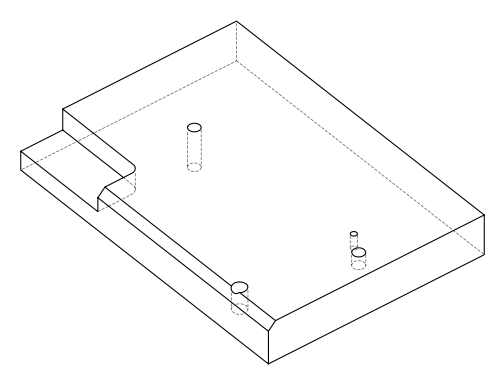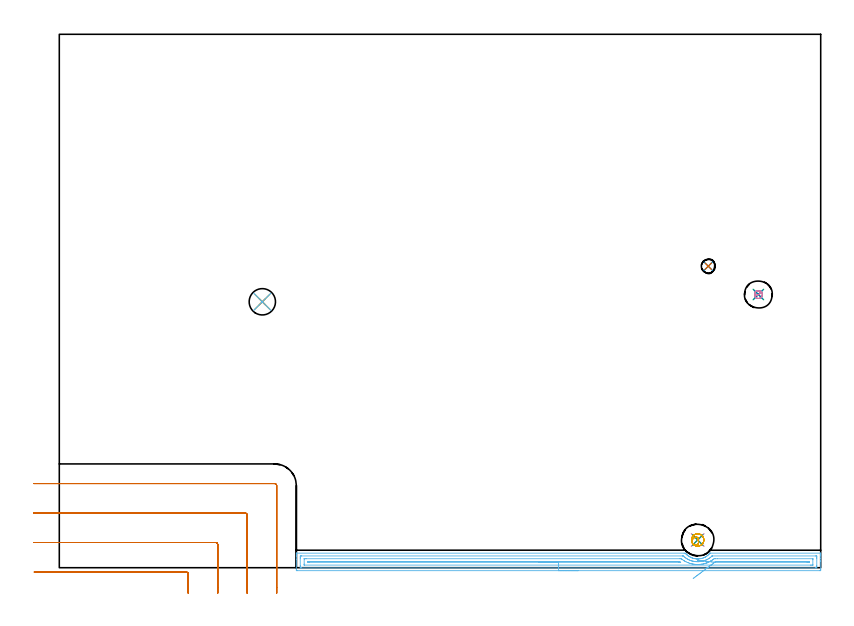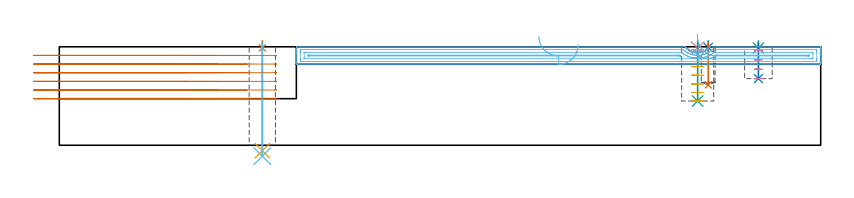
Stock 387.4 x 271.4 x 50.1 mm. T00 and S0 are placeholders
(PLAN: 13 operations, 7 tool changes, 17.9 min)
(1 SPOT_DRILL | STEP1HOLE | NXT0321_9005460120000 | 0.03 min | 2 mm3)
(2 SPOT_DRILL_1 | STEP1POCKET | NXT0321_9005460120000 | 0.03 min | 0 mm3)
(3 SPOT_DRILL_2 | STEP1POCKET_1 | NXT0321_9005460120000 | 0.03 min | 3 mm3)
(4 SPOT_DRILL_3 | STEP1POCKET_2 | NXT0321_9005460120000 | 0.03 min | 2 mm3)
(5 DRILL_THROUGH_HOLE_INTO_CENTER | STEP1HOLE | NXT0301_042 | 0.22 min | 1966 mm3)
(6 DRILL_TO_ENLARGE_THROUGH_HOLE | STEP1HOLE | UGT0301_268 | 0.23 min | 5078 mm3)
(7 DRILL_BLIND_HOLE_INTO_CENTER | STEP1POCKET | NXT0301_042 | 0.09 min | 727 mm3)
(8 DRILL_BLIND_HOLE_INTO_CENTER_1 | STEP1POCKET_1 | NXT0301_128 | 0.07 min | 1704 mm3)
(9 DRILL_BLIND_HOLE_INTO_CENTER_2 | STEP1POCKET_2 | NXT0301_128 | 0.12 min | 2988 mm3)
(10 MILL_ROUGH_BLIND_HOLE_CONTOUR | STEP1POCKET_1 | NXT0201_013 | Spiral | 0.33 min | 787 mm3)
(11 MILL_ROUGH_BLIND_HOLE_CONTOUR_1 | STEP1POCKET_2 | NXT0201_013 | Spiral | 0.91 min | 2763 mm3)
(12 AREA_MILL | FG_CHAMFER_SURFACE | UGT0205_001 | 8.74 min | 10750 mm3)
(13 MILL_CORNER_NOTCH_RECTANGULAR | CORNER_NOTCH_RECTANGULAR | UGT0201_136 | Follow Part, ap 5, ae 75% | 7.09 min | 167208 mm3)
(TOOL NXT0321_9005460120000 | NC Spot Drill, 142deg, 12mm, Carbide, Uncoated | D12 PA142 FL30 Z2)
(TOOL NXT0301_042 | Carbide Drill 7.1mm [860.1-0710-057A1-MM 2214] | D7.1 PA140 FL85 Z2)
(TOOL UGT0301_268 | Twist Drill 13.4 mm | D13.4 PA118 FL108 Z2)
(TOOL NXT0301_128 | Carbide Drill 12mm [861.1-1200-036A1-GP GC34] | D12 PA150 FL37.4 Z2)
(TOOL NXT0201_013 | ENDMILL 10mm | D10 FL30 Z4)
(TOOL UGT0205_001 | Chamfer Mill 20 x 3 x 45 deg. | D20 FL50 Z2)
(TOOL UGT0201_136 | Carbide End Mill 20.0 | D20 FL30 Z4)
(OP 1 SPOT_DRILL)
G17 G21 G94 G90
T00 M6
G54
G17 G0 G90 X103.3 Y135.3 S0 M3
G43 Z60.1 H0
G94 G81 G98 Z49.523 F250. R53.1
G80
M5
M2
(OP 2 SPOT_DRILL_1)
G17 G21 G94 G90
T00 M6
G54
G17 G0 G90 X330.2 Y153.4 S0 M3
G43 Z60.1 H0
G94 G81 G98 Z49.786 F250. R53.1
G80
M5
M2
(OP 3 SPOT_DRILL_2)
G17 G21 G94 G90
T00 M6
G54
G17 G0 G90 X355.7 Y139. S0 M3
G43 Z60.1 H0
G94 G81 G98 Z49.497 F250. R53.1
G80
M5
M2
(OP 4 SPOT_DRILL_3)
G17 G21 G94 G90
T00 M6
G54
G17 G0 G90 X324.8 Y14.1 S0 M3
G43 Z60.1 H0
G94 G81 G98 Z49.398 F250. R53.1
G80
M5
M2
(OP 5 DRILL_THROUGH_HOLE_INTO_CENTER)
G17 G21 G94 G90
T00 M6
G54
G17 G0 G90 X103.3 Y135.3 S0 M3
G43 Z60.1 H1
G94 G73 G98 Z-2.792 F250. Q6.612 R52.1
G80
M5
M2
(OP 6 DRILL_TO_ENLARGE_THROUGH_HOLE)
G17 G21 G94 G90
T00 M6
G54
G17 G0 G90 X103.3 Y135.3 S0 M3
G43 Z60.1 H0
G94 G73 G98 Z-5.526 F250. Q11.125 R52.1
G80
M5
M2
(OP 7 DRILL_BLIND_HOLE_INTO_CENTER)
G17 G21 G94 G90
T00 M6
G54
G17 G0 G90 X330.2 Y153.4 S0 M3
G43 Z60.1 H1
G94 G81 G98 Z30.7 F250. R52.1
G80
M5
M2
(OP 8 DRILL_BLIND_HOLE_INTO_CENTER_1)
G17 G21 G94 G90
T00 M6
G54
G17 G0 G90 X355.7 Y139. S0 M3
G43 Z60.1 H1
G94 G81 G98 Z33.9 F250. R52.1
G80
M5
M2
(OP 9 DRILL_BLIND_HOLE_INTO_CENTER_2)
G17 G21 G94 G90
T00 M6
G54
G17 G0 G90 X324.8 Y14.1 S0 M3
G43 Z60.1 H1
G94 G81 G98 Z22.5 F250. R52.1
G80
M5
M2
(OP 10 MILL_ROUGH_BLIND_HOLE_CONTOUR)
G17 G21 G94 G90
T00 M6
G54
G17 G0 G90 X355.7 Y139. S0 M3
G43 Z60.1 H0
Z48.3
G94 G3 X356.19 Y140.51 R0.834 F250.
X354.082 Y140.176 R1.51
X354.524 Y137.382 R2.
X354.082 Y140.176 R-2.
X354.303 Y138.779 R1.
X355.7 Y139. R1.
G0 Z43.5
G3 X356.19 Y140.51 R0.834
X354.082 Y140.176 R1.51
X354.524 Y137.382 R2.
X354.082 Y140.176 R-2.
X354.303 Y138.779 R1.
X355.7 Y139. R1.
G0 Z38.7
G3 X356.19 Y140.51 R0.834
X354.082 Y140.176 R1.51
X354.524 Y137.382 R2.
X354.082 Y140.176 R-2.
X354.303 Y138.779 R1.
X355.7 Y139. R1.
G0 Z33.9
G3 X356.19 Y140.51 R0.834
X354.082 Y140.176 R1.51
X354.524 Y137.382 R2.
X354.082 Y140.176 R-2.
X354.303 Y138.779 R1.
X355.7 Y139. R1.
G0 Z60.1
M5
M2
(OP 11 MILL_ROUGH_BLIND_HOLE_CONTOUR_1)
G17 G21 G94 G90
T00 M6
G54
G17 G0 G90 X324.8 Y14.1 S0 M3
G43 Z60.1 H0
Z48.729
G94 G3 X325.253 Y14.79 R0.494 F250.
X324.174 Y15.545 R1.257
X322.112 Y14.248 R2.094
X322.644 Y11.804 R2.207
X327.096 Y11.944 R3.15
X322.644 Y11.804 R-3.15
X324.87 Y11.874 R1.575
X324.8 Y14.1 R1.575
G0 Z44.357
G3 X325.253 Y14.79 R0.494
X324.174 Y15.545 R1.257
X322.112 Y14.248 R2.094
X322.644 Y11.804 R2.207
X327.096 Y11.944 R3.15
X322.644 Y11.804 R-3.15
X324.87 Y11.874 R1.575
X324.8 Y14.1 R1.575
G0 Z39.986
G3 X325.253 Y14.79 R0.494
X324.174 Y15.545 R1.257
X322.112 Y14.248 R2.094
X322.644 Y11.804 R2.207
X327.096 Y11.944 R3.15
X322.644 Y11.804 R-3.15
X324.87 Y11.874 R1.575
X324.8 Y14.1 R1.575
G0 Z35.614
G3 X325.253 Y14.79 R0.494
X324.174 Y15.545 R1.257
X322.112 Y14.248 R2.094
X322.644 Y11.804 R2.207
X327.096 Y11.944 R3.15
X322.644 Y11.804 R-3.15
X324.87 Y11.874 R1.575
X324.8 Y14.1 R1.575
G0 Z31.243
G3 X325.253 Y14.79 R0.494
X324.174 Y15.545 R1.257
X322.112 Y14.248 R2.094
X322.644 Y11.804 R2.207
X327.096 Y11.944 R3.15
X322.644 Y11.804 R-3.15
X324.87 Y11.874 R1.575
X324.8 Y14.1 R1.575
G0 Z26.871
G3 X325.253 Y14.79 R0.494
X324.174 Y15.545 R1.257
X322.112 Y14.248 R2.094
X322.644 Y11.804 R2.207
X327.096 Y11.944 R3.15
X322.644 Y11.804 R-3.15
X324.87 Y11.874 R1.575
X324.8 Y14.1 R1.575
G0 Z22.5
G3 X325.253 Y14.79 R0.494
X324.174 Y15.545 R1.257
X322.112 Y14.248 R2.094
X322.644 Y11.804 R2.207
X327.096 Y11.944 R3.15
X322.644 Y11.804 R-3.15
X324.87 Y11.874 R1.575
X324.8 Y14.1 R1.575
G0 Z60.1
M5
M2
(OP 12 AREA_MILL)
G17 G21 G94 G90
T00 M6
G54
G17 G0 G90 X264. Y-1.5 S1061 M3
G43 Z60.1 H0
Z51.2
G94 G1 X263.962 Z50.328 F250.
X263.848 Z49.464
X263.659 Z48.612
X263.397 Z47.78
X263.063 Z46.974
X262.66 Z46.2
X262.192 Z45.464
X261.66 Z44.772
X261.071 Z44.129
X260.428 Z43.54
X259.736 Z43.009
X259. Z42.54
X258.226 Z42.137
X257.42 Z41.803
X256.588 Z41.541
X255.737 Z41.352
X254.872 Z41.238
X254. Z41.2
X121.228 Y-1.499 Z41.201
X120.752 Y-1.495 Z41.203
X120.609 Y-1.492 Z41.206
X120.6 Y-1.024 Z41.673
Y4.275 Z46.969
Y5.683 Z48.379
Y6.041 Z48.736
Y7.015 Z49.715
X120.61 Y7.371 Z50.063
X120.637 Y7.389 Z50.081
X120.671 Y7.403 Z50.097
X120.776 Y7.4 Z50.1
X317.927
X318.52 Y7.397 Z50.086
X318.553 Y7.368 Z50.068
X318.656 Y7.25 Z49.95
X318.777 Y7.114 Z49.813
X318.821 Y7.069 Z49.768
X318.967 Y6.924 Z49.62
X319.244 Y6.646 Z49.342
X319.417 Y6.489 Z49.185
X319.453 Y6.457 Z49.153
X319.595 Y6.336 Z49.033
X319.67 Y6.272 Z48.969
X320.013 Y6.013 Z48.712
X320.364 Y5.767 Z48.466
X320.492 Y5.687 Z48.387
X320.563 Y5.642 Z48.341
X321.006 Y5.398 Z48.095
X321.056 Y5.374 Z48.07
X321.457 Y5.174 Z47.874
X321.495 Y5.158 Z47.858
X321.811 Y5.026 Z47.724
X322.169 Y4.89 Z47.588
X322.251 Y4.864 Z47.561
X322.35 Y4.833 Z47.529
X322.796 Y4.709 Z47.406
X323.244 Y4.609 Z47.304
X323.69 Y4.534 Z47.232
X324.137 Y4.488 Z47.181
X324.186 Y4.485 Z47.178
X324.405 Y4.472 Z47.167
X324.584 Y4.463 Z47.155
X324.692 Y4.465 Z47.15
X324.741 Y4.464 Z47.154
X324.748
X324.924 Y4.465 Z47.15
X324.995 Y4.464 Z47.154
X325.031 Y4.463 Z47.156
X325.16 Y4.469 Z47.167
X325.478 Y4.486 Z47.185
X325.924 Y4.537 Z47.233
X326.372 Y4.61 Z47.31
X326.674 Y4.68 Z47.379
X326.818 Y4.713 Z47.412
X327.429 Y4.889 Z47.589
X327.711 Y4.994 Z47.694
X328.161 Y5.187 Z47.883
X328.605 Y5.398 Z48.098
X328.701 Y5.452 Z48.151
X328.924 Y5.577 Z48.275
X329.103 Y5.687 Z48.385
X329.235 Y5.768 Z48.465
X329.498 Y5.947 Z48.645
X329.936 Y6.287 Z48.983
X330.201 Y6.51 Z49.209
X330.341 Y6.63 Z49.326
X330.36 Y6.646 Z49.343
X330.392 Y6.676 Z49.373
X330.704 Y6.995 Z49.694
X330.796 Y7.09 Z49.788
X331.043 Y7.366 Z50.061
X331.055 Y7.378 Z50.074
X331.08 Y7.397 Z50.086
X331.338 Y7.4 Z50.1
X387.219
X387.391 Y7.397 Z50.088
X387.392 Y7.387 Z50.078
X387.4 Y7.014 Z49.714
Y6.758 Z49.457
Y6.041 Z48.736
Y4.8 Z47.497
Y3.392 Z46.087
Y-0.762 Z41.936
X387.397 Y-1.024 Z41.673
X387.391 Y-1.492 Z41.206
X387.248 Y-1.495 Z41.203
X386.772 Y-1.5 Z41.2
X254.
Y-0.086 Z42.614
X123.016 Y-0.085 Z42.615
X122.959
X122.628 Y-0.079 Z42.621
X122.61 Y0.029 Z42.729
X122.603 Y0.267 Z42.967
X122.601 Y0.742 Z43.442
X122.6 Y1.153 Z43.853
Y4.686 Z47.386
X122.601 Y5.158 Z47.858
X122.603 Y5.567 Z48.267
X122.61 Y5.974 Z48.674
X123.016 Y5.984 Z48.684
X123.073 Y5.985 Z48.685
X317.09
X317.299 Y5.982 Z48.682
X317.402 Y5.979 Z48.679
X317.453 Y5.974 Z48.674
X317.927 Y5.551 Z48.251
X318.417 Y5.158 Z47.858
X318.821 Y4.866 Z47.566
X319.061 Y4.703 Z47.403
X319.621 Y4.368 Z47.068
X319.715 Y4.315 Z47.015
X319.742 Y4.301 Z47.001
X319.792 Y4.275 Z46.975
X320.34 Y4.009 Z46.709
X320.609 Y3.893 Z46.593
X321.256 Y3.636 Z46.336
X321.503 Y3.552 Z46.252
X321.573 Y3.53 Z46.23
X321.627 Y3.514 Z46.214
X322.072 Y3.392 Z46.092
X322.398 Y3.316 Z46.016
X322.496 Y3.295 Z45.995
X323.292 Y3.155 Z45.855
X323.565 Y3.121 Z45.821
X323.897 Y3.088 Z45.788
X324.186 Y3.07 Z45.77
X324.529 Y3.052 Z45.752
X325.08 Y3.053 Z45.753
X325.405 Y3.07 Z45.77
X325.974 Y3.116 Z45.816
X326.225 Y3.144 Z45.844
X326.868 Y3.247 Z45.947
X326.989 Y3.272 Z45.972
X327.523 Y3.392 Z46.092
X327.733 Y3.45 Z46.15
X327.762 Y3.459 Z46.159
X328.389 Y3.656 Z46.356
X328.656 Y3.755 Z46.455
X329.025 Y3.91 Z46.61
X329.55 Y4.146 Z46.846
X329.638 Y4.188 Z46.888
X329.807 Y4.275 Z46.975
X330.212 Y4.504 Z47.204
X330.444 Y4.646 Z47.346
X330.757 Y4.849 Z47.549
X331.18 Y5.158 Z47.858
X331.338 Y5.281 Z47.981
X331.756 Y5.629 Z48.329
X331.918 Y5.769 Z48.469
X332.048 Y5.883 Z48.583
X332.137 Y5.962 Z48.662
X332.159 Y5.979 Z48.679
X332.181 Y5.981 Z48.681
X332.233 Y5.984 Z48.684
X332.289 Y5.985 Z48.685
X384.984
X385.041
X385.372 Y5.979 Z48.679
X385.39 Y5.871 Z48.571
X385.397 Y5.633 Z48.333
X385.399 Y5.158 Z47.858
X385.4 Y4.747 Z47.447
Y1.214 Z43.914
X385.399 Y0.742 Z43.442
X385.397 Y0.333 Z43.033
X385.39 Y-0.074 Z42.626
X384.984 Y-0.084 Z42.616
X384.927 Y-0.085 Z42.615
X254. Y-0.086 Z42.614
Y1.328 Z44.028
X124.805 Y1.329 Z44.029
X124.705 Y1.331 Z44.031
X124.626 Y1.334 Z44.034
X124.61 Y1.336 Z44.036
X124.606 Y1.366 Z44.066
X124.603 Y1.423 Z44.123
X124.601 Y1.625 Z44.325
X124.6 Y1.827 Z44.527
X124.601 Y4.476 Z47.176
X124.607 Y4.544 Z47.244
X124.61 Y4.564 Z47.264
X124.619 Y4.566 Z47.266
X124.655 Y4.568 Z47.268
X124.805 Y4.57 Z47.27
X125.398 Y4.571 Z47.271
X125.699
X315.839
X316.139 Y4.568 Z47.268
X316.438 Y4.564 Z47.264
X316.47 Y4.561 Z47.261
X316.492 Y4.546 Z47.246
X316.54 Y4.512 Z47.212
X316.635 Y4.438 Z47.138
X316.845 Y4.275 Z46.975
X317.033 Y4.133 Z46.833
X317.562 Y3.753 Z46.453
X317.927 Y3.528 Z46.228
X318.159 Y3.392 Z46.092
X318.582 Y3.155 Z45.855
X318.821 Y3.035 Z45.735
X319.519 Y2.702 Z45.402
X319.715 Y2.622 Z45.322
X320.004 Y2.508 Z45.208
X320.609 Y2.292 Z44.992
X320.927 Y2.194 Z44.894
X321.503 Y2.04 Z44.74
X322.112 Y1.907 Z44.607
X322.398 Y1.854 Z44.554
X322.767 Y1.79 Z44.49
X323.185 Y1.73 Z44.43
X323.292 Y1.719 Z44.419
X323.716 Y1.679 Z44.379
X324.164 Y1.647 Z44.347
X324.186 Y1.646 Z44.346
X324.63 Y1.638 Z44.338
X325.073 Y1.632 Z44.332
X325.08
X325.915 Y1.683 Z44.383
X325.974 Y1.689 Z44.389
X326.719 Y1.773 Z44.473
X326.868 Y1.796 Z44.496
X327.483 Y1.901 Z44.601
X327.762 Y1.963 Z44.663
X328.208 Y2.068 Z44.768
X328.656 Y2.196 Z44.896
X328.899 Y2.269 Z44.969
X329.179 Y2.357 Z45.057
X329.55 Y2.483 Z45.183
X329.569 Y2.49 Z45.19
X329.617 Y2.508 Z45.208
X330.19 Y2.759 Z45.459
X330.444 Y2.874 Z45.574
X330.799 Y3.042 Z45.742
X331.338 Y3.323 Z46.023
X331.383 Y3.348 Z46.048
X331.457 Y3.392 Z46.092
X331.93 Y3.691 Z46.391
X332.233 Y3.894 Z46.594
X332.455 Y4.055 Z46.755
X332.749 Y4.275 Z46.975
X333.127 Y4.564 Z47.264
X333.722 Y4.569 Z47.269
X334.915 Y4.571 Z47.271
X383.195
X383.295 Y4.569 Z47.269
X383.374 Y4.566 Z47.266
X383.39 Y4.564 Z47.264
X383.394 Y4.534 Z47.234
X383.397 Y4.477 Z47.177
X383.399 Y4.275 Z46.975
X383.4 Y4.073 Z46.773
X383.399 Y1.424 Z44.124
X383.393 Y1.356 Z44.056
X383.39 Y1.336 Z44.036
X383.381 Y1.334 Z44.034
X383.345 Y1.332 Z44.032
X383.195 Y1.33 Z44.03
X382.602 Y1.329 Z44.029
X382.301 Y1.328 Z44.028
X254.
Y2.743 Z45.443
X127.249
X126.83 Y2.746 Z45.446
X126.622 Y2.75 Z45.45
X126.609 Y2.752 Z45.452
X126.606 Y2.761 Z45.461
X126.602 Y2.787 Z45.487
X126.601 Y2.841 Z45.541
X126.6 Y2.95 Z45.65
X126.601 Y3.059 Z45.759
X126.602 Y3.113 Z45.813
X126.606 Y3.139 Z45.839
X126.609 Y3.148 Z45.848
X126.622 Y3.15 Z45.85
X126.832 Y3.155 Z45.855
X127.067 Y3.157 Z45.857
X127.487
X314.825
X315.245 Y3.156 Z45.856
X315.486 Y3.153 Z45.853
X315.567 Y3.15 Z45.85
X316.139 Y2.753 Z45.453
X316.14 Y2.749 Z45.449
X316.139 Y2.748 Z45.448
X315.9 Y2.744 Z45.444
X315.482 Y2.743 Z45.443
X315.245
X254.
X253.128 Z45.481
X252.264 Z45.595
X251.412 Z45.783
X250.58 Z46.046
X249.774 Z46.38
X249. Z46.782
X248.264 Z47.251
X247.572 Z47.782
X246.929 Z48.372
X246.34 Z49.015
X245.809 Z49.707
X245.34 Z50.443
X244.937 Z51.217
X244.603 Z52.023
X244.341 Z52.855
X244.152 Z53.706
X244.038 Z54.571
X244. Z55.443
G0 Z60.1
X322.503 Y-5.5
Z48.869
G1 X322.888 Y-5.21 Z48.142
X323.322 Y-4.884 Z47.459
X323.802 Y-4.522 Z46.827
X324.324 Y-4.129 Z46.249
X324.885 Y-3.707 Z45.731
X325.479 Y-3.26 Z45.275
X326.103 Y-2.79 Z44.886
X326.752 Y-2.302 Z44.567
X327.42 Y-1.798 Z44.319
X328.103 Y-1.284 Z44.146
X328.796 Y-0.763 Z44.048
X329.492 Y-0.238 Z44.025
X330.188 Y0.285 Z44.079
X330.877 Y0.804 Z44.208
X331.555 Y1.314 Z44.412
X332.216 Y1.812 Z44.689
X332.855 Y2.293 Z45.038
X333.467 Y2.754 Z45.454
X333.642 Y2.883 Z45.583
X333.853 Y3.032 Z45.732
X334.021 Y3.15 Z45.85
X334.261 Y3.154 Z45.854
X334.495 Y3.156 Z45.856
X334.915 Y3.157 Z45.857
X380.751
X381.17 Y3.154 Z45.854
X381.378 Y3.15 Z45.85
X381.391 Y3.148 Z45.848
X381.394 Y3.139 Z45.839
X381.398 Y3.113 Z45.813
X381.399 Y3.059 Z45.759
X381.4 Y2.95 Z45.65
X381.399 Y2.841 Z45.541
X381.398 Y2.787 Z45.487
X381.394 Y2.761 Z45.461
X381.391 Y2.752 Z45.452
X381.378 Y2.75 Z45.45
X381.167 Y2.745 Z45.445
X380.75 Y2.743 Z45.443
X380.513
X333.783 Y2.744 Z45.444
X333.579 Y2.747 Z45.447
X333.504 Y2.75 Z45.45
X333.467 Y2.754 Z45.454
X332.613 Y2.858 Z45.597
X331.774 Y2.961 Z45.814
X330.957 Y3.06 Z46.104
X330.169 Y3.157 Z46.464
X329.414 Y3.249 Z46.892
X328.7 Y3.336 Z47.385
X328.031 Y3.417 Z47.939
X327.412 Y3.493 Z48.55
X326.848 Y3.562 Z49.212
X326.344 Y3.623 Z49.921
X325.904 Y3.677 Z50.672
X325.53 Y3.723 Z51.459
X325.225 Y3.76 Z52.276
X324.992 Y3.788 Z53.116
X324.833 Y3.808 Z53.974
X324.749 Y3.818 Z54.842
X324.74 Y3.819 Z55.714
X324.806 Y3.811 Z56.584
G0 Z60.1
M5
M2
(OP 13 MILL_CORNER_NOTCH_RECTANGULAR)
G17 G21 G94 G90
T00 M6
G54
G17 G0 G90 X65.6 Y-13. S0 M3
G43 Z60.128 H0
Z45.723
G94 G1 Y-10. F250.
Y-3.195 F500.
G3 X64.605 Y-2.2 R1.
G1 X-9.755
X-12.755 F250.
G0 Z60.128
X80.6 Y-13.
Z45.723
G1 Y-10.
Y11.805 F500.
G3 X79.605 Y12.8 R1.
G1 X-10.
X-13. F250.
G0 Z60.128
X95.6 Y-13.
Z45.723
G1 Y-10.
Y26.805 F500.
G3 X94.605 Y27.8 R1.
G1 X-10.
X-13. F250.
G0 Z60.128
X110.6 Y-13.
Z45.723
G1 Y-10.
Y41.7 F500.
G3 X109.5 Y42.8 R1.1
G1 X-10.
X-13. F250.
G0 Z60.128
X65.6 Y-13.
Z41.319
G1 Y-10.
Y-3.195 F500.
G3 X64.605 Y-2.2 R1.
G1 X-9.755
X-12.755 F250.
G0 Z60.128
X80.6 Y-13.
Z41.319
G1 Y-10.
Y11.805 F500.
G3 X79.605 Y12.8 R1.
G1 X-10.
X-13. F250.
G0 Z60.128
X95.6 Y-13.
Z41.319
G1 Y-10.
Y26.805 F500.
G3 X94.605 Y27.8 R1.
G1 X-10.
X-13. F250.
G0 Z60.128
X110.6 Y-13.
Z41.319
G1 Y-10.
Y41.7 F500.
G3 X109.5 Y42.8 R1.1
G1 X-10.
X-13. F250.
G0 Z60.128
X65.6 Y-13.
Z36.914
G1 Y-10.
Y-3.195 F500.
G3 X64.605 Y-2.2 R1.
G1 X-9.755
X-12.755 F250.
G0 Z60.128
X80.6 Y-13.
Z36.914
G1 Y-10.
Y11.805 F500.
G3 X79.605 Y12.8 R1.
G1 X-10.
X-13. F250.
G0 Z60.128
X95.6 Y-13.
Z36.914
G1 Y-10.
Y26.805 F500.
G3 X94.605 Y27.8 R1.
G1 X-10.
X-13. F250.
G0 Z60.128
X110.6 Y-13.
Z36.914
G1 Y-10.
Y41.7 F500.
G3 X109.5 Y42.8 R1.1
G1 X-10.
X-13. F250.
G0 Z60.128
X65.6 Y-13.
Z32.509
G1 Y-10.
Y-3.195 F500.
G3 X64.605 Y-2.2 R1.
G1 X-9.755
X-12.755 F250.
G0 Z60.128
X80.6 Y-13.
Z32.509
G1 Y-10.
Y11.805 F500.
G3 X79.605 Y12.8 R1.
G1 X-10.
X-13. F250.
G0 Z60.128
X95.6 Y-13.
Z32.509
G1 Y-10.
Y26.805 F500.
G3 X94.605 Y27.8 R1.
G1 X-10.
X-13. F250.
G0 Z60.128
X110.6 Y-13.
Z32.509
G1 Y-10.
Y41.7 F500.
G3 X109.5 Y42.8 R1.1
G1 X-10.
X-13. F250.
G0 Z60.128
X65.6 Y-13.
Z28.105
G1 Y-10.
Y-3.195 F500.
G3 X64.605 Y-2.2 R1.
G1 X-9.755
X-12.755 F250.
G0 Z60.128
X80.6 Y-13.
Z28.105
G1 Y-10.
Y11.805 F500.
G3 X79.605 Y12.8 R1.
G1 X-10.
X-13. F250.
G0 Z60.128
X95.6 Y-13.
Z28.105
G1 Y-10.
Y26.805 F500.
G3 X94.605 Y27.8 R1.
G1 X-10.
X-13. F250.
G0 Z60.128
X110.6 Y-13.
Z28.105
G1 Y-10.
Y41.7 F500.
G3 X109.5 Y42.8 R1.1
G1 X-10.
X-13. F250.
G0 Z60.128
X65.6 Y-13.
Z23.7
G1 Y-10.
Y-3.195 F500.
G3 X64.605 Y-2.2 R1.
G1 X-9.755
X-12.755 F250.
G0 Z60.128
X80.6 Y-13.
Z23.7
G1 Y-10.
Y11.805 F500.
G3 X79.605 Y12.8 R1.
G1 X-10.
X-13. F250.
G0 Z60.128
X95.6 Y-13.
Z23.7
G1 Y-10.
Y26.805 F500.
G3 X94.605 Y27.8 R1.
G1 X-10.
X-13. F250.
G0 Z60.128
X110.6 Y-13.
Z23.7
G1 Y-10.
Y41.7 F500.
G3 X109.5 Y42.8 R1.1
G1 X-10.
X-13. F250.
G0 Z60.128
M5
M2
